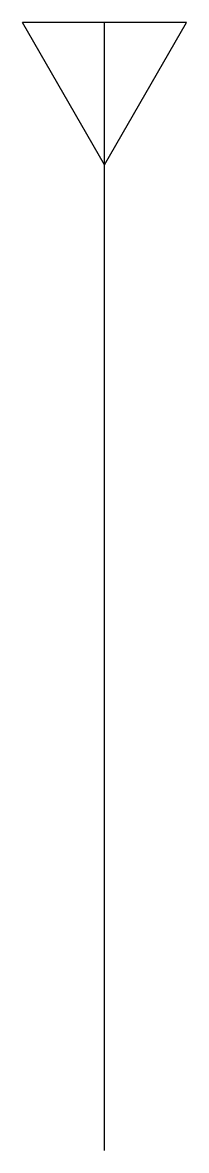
# Model space of a CAD drawing. Extents: x -0.25 to 0.25, y 0 to 3.43.
import ezdxf

# ---------------------------------------------------------------- set-up
doc = ezdxf.new("R2010")
doc.units = 0
doc.header["$LTSCALE"] = 0.2

msp = doc.modelspace()

# ---------------------------------------------------------------- linework, layer by layer
for p, q in [((0, 3), (-0.25, 3.433)), ((0.25, 3.433), (-0.25, 3.433)), ((0, 0), (0, 3.433)), ((0, 3), (0.25, 3.433))]:
    msp.add_line(p, q)

doc.saveas('drawing.dxf')
